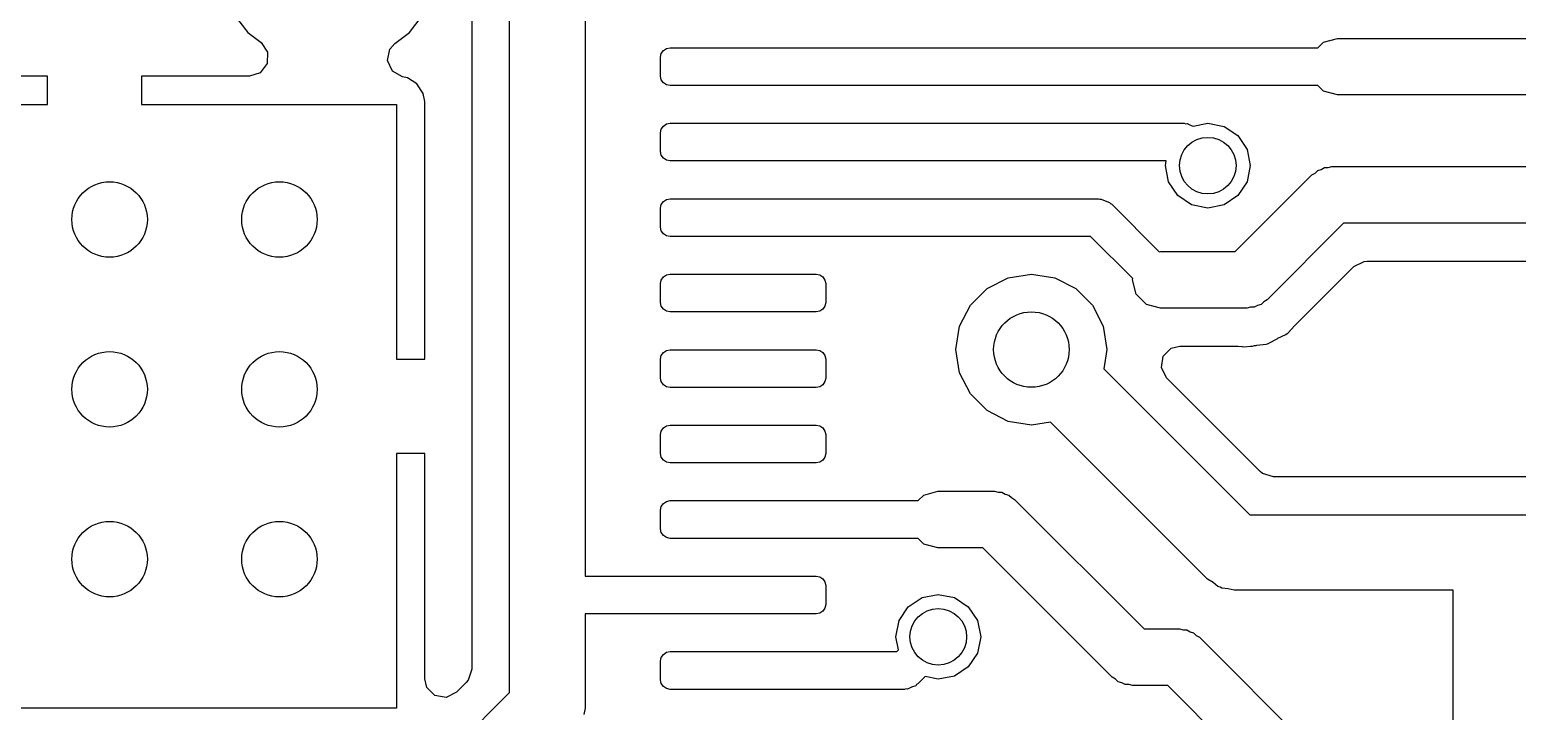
# Model space of a CAD drawing. Extents: x 0 to 2.79, y -2.39 to 0.
# Drawn here: x 1.7865 to 2.0968, y -1.8215 to -1.6793 of the extents above; entities that cross this region are included whole.
import ezdxf

# ---------------------------------------------------------------- set-up
doc = ezdxf.new("R2010")
doc.units = 0
doc.header["$MEASUREMENT"] = 0
doc.layers.add('BLACK', color=7, linetype='CONTINUOUS')

msp = doc.modelspace()

# ---------------------------------------------------------------- linework, layer by layer
at = {"layer": 'BLACK', "linetype": 'CONTINUOUS'}
for p, q in [((1.88661, -1.78543), (1.88661, -1.66339)), ((1.90236, -1.66665), (1.90236, -1.78543)), ((1.87872, -1.67221), (1.87872, -1.81272)), ((1.82818, -1.67492), (1.83197, -1.67986)), ((1.86569, -1.67986), (1.86948, -1.67492)), ((1.83197, -1.67986), (1.83197, -1.67986)), ((1.83197, -1.67986), (1.83197, -1.67986)), ((1.83197, -1.67986), (1.83197, -1.67986)), ((1.83197, -1.67986), (1.83474, -1.68199)), ((1.83474, -1.68199), (1.8361, -1.68397)), ((1.86266, -1.68219), (1.86569, -1.67986)), ((2.05522, -1.68307), (2.0564, -1.68189)), ((2.0564, -1.68189), (2.05935, -1.6811)), ((2.05935, -1.6811), (2.12056, -1.6811)), ((1.8361, -1.68397), (1.83604, -1.68638)), ((1.86115, -1.68575), (1.86162, -1.68338)), ((1.86162, -1.68338), (1.86264, -1.6822)), ((1.86264, -1.6822), (1.86266, -1.68219)), ((1.91811, -1.68504), (1.91826, -1.68429)), ((1.91811, -1.68898), (1.91811, -1.68504)), ((1.91826, -1.68429), (1.91869, -1.68365)), ((1.91869, -1.68365), (1.91933, -1.68322)), ((1.91933, -1.68322), (1.92008, -1.68307)), ((1.92008, -1.68307), (1.95059, -1.68307)), ((1.95059, -1.68307), (2.05522, -1.68307)), ((1.83457, -1.68829), (1.83237, -1.68898)), ((1.83604, -1.68638), (1.83457, -1.68829)), ((1.86216, -1.68794), (1.86115, -1.68575)), ((1.86426, -1.68911), (1.86216, -1.68794)), ((1.79016, -1.68898), (1.75945, -1.68898)), ((1.79016, -1.69488), (1.79016, -1.68898)), ((1.79016, -1.68898), (1.79016, -1.68898)), ((1.83237, -1.68898), (1.80984, -1.68898)), ((1.80984, -1.68898), (1.80984, -1.68898)), ((1.80984, -1.68898), (1.80984, -1.69488)), ((1.8653, -1.68932), (1.86426, -1.68911)), ((1.86725, -1.69062), (1.8653, -1.68932)), ((1.8653, -1.68932), (1.8653, -1.68932)), ((1.86855, -1.69258), (1.86725, -1.69062)), ((1.86725, -1.69062), (1.86725, -1.69062)), ((1.91826, -1.68973), (1.91811, -1.68898)), ((1.91869, -1.69037), (1.91826, -1.68973)), ((1.91933, -1.6908), (1.91869, -1.69037)), ((1.92008, -1.69094), (1.91933, -1.6908)), ((1.93533, -1.69094), (1.92008, -1.69094)), ((2.05522, -1.69094), (1.93533, -1.69094)), ((2.0564, -1.69212), (2.05522, -1.69094)), ((1.8689, -1.6943), (1.86855, -1.69258)), ((1.86855, -1.69258), (1.86855, -1.69258)), ((1.8689, -1.74803), (1.8689, -1.6943)), ((1.8689, -1.6943), (1.8689, -1.6943)), ((2.05935, -1.69291), (2.0564, -1.69212)), ((2.123, -1.69291), (2.05935, -1.69291)), ((1.73701, -1.69488), (1.79016, -1.69488)), ((1.80984, -1.69488), (1.86299, -1.69488)), ((1.86299, -1.69488), (1.86299, -1.74803)), ((1.91811, -1.70079), (1.91826, -1.70003)), ((1.91826, -1.70003), (1.91869, -1.6994)), ((1.91869, -1.6994), (1.91933, -1.69897)), ((1.91933, -1.69897), (1.92008, -1.69882)), ((1.92008, -1.69882), (1.95059, -1.69882)), ((1.95059, -1.69882), (2.02738, -1.69882)), ((2.02738, -1.69882), (2.02768, -1.69892)), ((2.02768, -1.69892), (2.028, -1.69887)), ((2.028, -1.69887), (2.02882, -1.69929)), ((2.02882, -1.69929), (2.02921, -1.69941)), ((2.02921, -1.69941), (2.03228, -1.6988)), ((2.03228, -1.6988), (2.03567, -1.69947)), ((2.03567, -1.69947), (2.03855, -1.70139)), ((1.91811, -1.70472), (1.91811, -1.70079)), ((2.03855, -1.70139), (2.04047, -1.70427)), ((1.91826, -1.70548), (1.91811, -1.70472)), ((1.91869, -1.70612), (1.91826, -1.70548)), ((1.91933, -1.70654), (1.91869, -1.70612)), ((1.92008, -1.70669), (1.91933, -1.70654)), ((1.93533, -1.70669), (1.92008, -1.70669)), ((2.02362, -1.70669), (1.93533, -1.70669)), ((2.02343, -1.70766), (2.02362, -1.70669)), ((2.04047, -1.70427), (2.04114, -1.70766)), ((2.0241, -1.71105), (2.02343, -1.70766)), ((2.03801, -1.72559), (2.054, -1.7096)), ((2.04114, -1.70766), (2.04047, -1.71105)), ((2.054, -1.7096), (2.05467, -1.70921)), ((2.05467, -1.70921), (2.05522, -1.70867)), ((2.05522, -1.70867), (2.05597, -1.70846)), ((2.05597, -1.70846), (2.05665, -1.70808)), ((2.05665, -1.70808), (2.05743, -1.70808)), ((2.05743, -1.70808), (2.05818, -1.70787)), ((2.05818, -1.70787), (2.13023, -1.70787)), ((2.02602, -1.71392), (2.0241, -1.71105)), ((2.04047, -1.71105), (2.03855, -1.71392)), ((1.91811, -1.71654), (1.91826, -1.71578)), ((1.91826, -1.71578), (1.91869, -1.71514)), ((1.91869, -1.71514), (1.91933, -1.71472)), ((1.91933, -1.71472), (1.92008, -1.71457)), ((1.92008, -1.71457), (1.95059, -1.71457)), ((1.95059, -1.71457), (2.00945, -1.71457)), ((2.00945, -1.71457), (2.00975, -1.71467)), ((2.00975, -1.71467), (2.01006, -1.71462)), ((2.01006, -1.71462), (2.01089, -1.71503)), ((2.01089, -1.71503), (2.01176, -1.71532)), ((2.01176, -1.71532), (2.01195, -1.71558)), ((2.01195, -1.71558), (2.01223, -1.71572)), ((2.01223, -1.71572), (2.02217, -1.72566)), ((2.02889, -1.71584), (2.02602, -1.71392)), ((2.03228, -1.71652), (2.02889, -1.71584)), ((2.03567, -1.71584), (2.03228, -1.71652)), ((2.03855, -1.71392), (2.03567, -1.71584)), ((1.91811, -1.72047), (1.91811, -1.71654)), ((1.91826, -1.72123), (1.91811, -1.72047)), ((1.91869, -1.72186), (1.91826, -1.72123)), ((1.91933, -1.72229), (1.91869, -1.72186)), ((1.92008, -1.72244), (1.91933, -1.72229)), ((1.93533, -1.72244), (1.92008, -1.72244)), ((2.00782, -1.72244), (1.93533, -1.72244)), ((2.01661, -1.73123), (2.00782, -1.72244)), ((2.06062, -1.71969), (2.04464, -1.73567)), ((2.13268, -1.71969), (2.06062, -1.71969)), ((2.02217, -1.72566), (2.02244, -1.72559)), ((2.02244, -1.72559), (2.03801, -1.72559)), ((2.06275, -1.72872), (2.0649, -1.72763)), ((2.0649, -1.72763), (2.06551, -1.72758)), ((2.06551, -1.72758), (2.13084, -1.72758)), ((1.91811, -1.73228), (1.91826, -1.73153)), ((1.91826, -1.73153), (1.91869, -1.73089)), ((1.91869, -1.73089), (1.91933, -1.73046)), ((1.91933, -1.73046), (1.92008, -1.73031)), ((1.92008, -1.73031), (1.95059, -1.73031)), ((1.95059, -1.73031), (1.95134, -1.73046)), ((1.95134, -1.73046), (1.95198, -1.73089)), ((1.95198, -1.73089), (1.95241, -1.73153)), ((1.95241, -1.73153), (1.95256, -1.73228)), ((1.98622, -1.7333), (1.99061, -1.73107)), ((1.99061, -1.73107), (1.99548, -1.7303)), ((1.99548, -1.7303), (2.00034, -1.73107)), ((2.00034, -1.73107), (2.00473, -1.7333)), ((2.01654, -1.7315), (2.01661, -1.73123)), ((2.01733, -1.73445), (2.01654, -1.7315)), ((2.05045, -1.74102), (2.06275, -1.72872)), ((1.91811, -1.73622), (1.91811, -1.73228)), ((1.95256, -1.73228), (1.95256, -1.73622)), ((1.98274, -1.73679), (1.98622, -1.7333)), ((2.00473, -1.7333), (2.00822, -1.73679)), ((2.01949, -1.73661), (2.01733, -1.73445)), ((1.91826, -1.73697), (1.91811, -1.73622)), ((1.91869, -1.73761), (1.91826, -1.73697)), ((1.91933, -1.73804), (1.91869, -1.73761)), ((1.95198, -1.73761), (1.95134, -1.73804)), ((1.95241, -1.73697), (1.95198, -1.73761)), ((1.95256, -1.73622), (1.95241, -1.73697)), ((1.9805, -1.74118), (1.98274, -1.73679)), ((2.00822, -1.73679), (2.01045, -1.74118)), ((2.02244, -1.7374), (2.01949, -1.73661)), ((2.04046, -1.7374), (2.02244, -1.7374)), ((2.04121, -1.7372), (2.04046, -1.7374)), ((2.04199, -1.7372), (2.04121, -1.7372)), ((2.04266, -1.73681), (2.04199, -1.7372)), ((2.04341, -1.73661), (2.04266, -1.73681)), ((2.04396, -1.73606), (2.04341, -1.73661)), ((2.04464, -1.73567), (2.04396, -1.73606)), ((1.92008, -1.73819), (1.91933, -1.73804)), ((1.95059, -1.73819), (1.92008, -1.73819)), ((1.95134, -1.73804), (1.95059, -1.73819)), ((2.04905, -1.74254), (2.05039, -1.74108)), ((2.05039, -1.74108), (2.05045, -1.74102)), ((1.97973, -1.74604), (1.9805, -1.74118)), ((2.01045, -1.74118), (2.01122, -1.74604)), ((2.045, -1.74473), (2.04674, -1.74379)), ((2.04674, -1.74379), (2.04681, -1.74375)), ((2.04681, -1.74375), (2.04693, -1.74369)), ((2.04693, -1.74369), (2.04859, -1.74288)), ((2.04859, -1.74288), (2.04882, -1.74271)), ((2.04859, -1.74288), (2.04859, -1.74288)), ((2.04882, -1.74271), (2.04905, -1.74254)), ((2.04905, -1.74254), (2.04905, -1.74254)), ((2.04905, -1.74254), (2.04905, -1.74254)), ((1.91811, -1.74803), (1.91826, -1.74728)), ((1.91826, -1.74728), (1.91869, -1.74664)), ((1.91869, -1.74664), (1.91933, -1.74621)), ((1.91933, -1.74621), (1.92008, -1.74606)), ((1.92008, -1.74606), (1.95059, -1.74606)), ((1.95059, -1.74606), (1.95134, -1.74621)), ((1.95134, -1.74621), (1.95198, -1.74664)), ((1.95198, -1.74664), (1.95241, -1.74728)), ((1.95241, -1.74728), (1.95256, -1.74803)), ((1.9805, -1.75091), (1.97973, -1.74604)), ((2.01122, -1.74604), (2.01059, -1.75003)), ((2.02296, -1.74742), (2.02467, -1.74572)), ((2.02467, -1.74572), (2.02644, -1.7453)), ((2.02644, -1.7453), (2.03862, -1.7453)), ((2.03862, -1.7453), (2.03942, -1.74538)), ((2.03942, -1.74538), (2.03951, -1.7454)), ((2.03951, -1.7454), (2.03988, -1.74547)), ((2.03988, -1.74547), (2.0412, -1.74531)), ((2.0412, -1.74531), (2.04144, -1.7453)), ((2.04144, -1.7453), (2.0416, -1.7453)), ((2.0416, -1.7453), (2.04206, -1.74522)), ((2.04206, -1.74522), (2.04241, -1.74516)), ((2.04241, -1.74516), (2.04249, -1.74515)), ((2.04249, -1.74515), (2.04445, -1.7449)), ((2.04445, -1.7449), (2.04473, -1.74482)), ((2.04445, -1.7449), (2.04445, -1.7449)), ((2.04473, -1.74482), (2.045, -1.74473)), ((2.045, -1.74473), (2.045, -1.74473)), ((1.86299, -1.74803), (1.8689, -1.74803)), ((1.8689, -1.74803), (1.8689, -1.74803)), ((1.91811, -1.75197), (1.91811, -1.74803)), ((1.95256, -1.74803), (1.95256, -1.75197)), ((2.01059, -1.75003), (2.04108, -1.78051)), ((2.02259, -1.7498), (2.02296, -1.74742)), ((2.02368, -1.75195), (2.02259, -1.7498)), ((1.91826, -1.75272), (1.91811, -1.75197)), ((1.91869, -1.75336), (1.91826, -1.75272)), ((1.91933, -1.75379), (1.91869, -1.75336)), ((1.95198, -1.75336), (1.95134, -1.75379)), ((1.95241, -1.75272), (1.95198, -1.75336)), ((1.95256, -1.75197), (1.95241, -1.75272)), ((1.98274, -1.7553), (1.9805, -1.75091)), ((2.04321, -1.77148), (2.02368, -1.75195)), ((1.92008, -1.75394), (1.91933, -1.75379)), ((1.95059, -1.75394), (1.92008, -1.75394)), ((1.95134, -1.75379), (1.95059, -1.75394)), ((1.98622, -1.75878), (1.98274, -1.7553)), ((1.99061, -1.76102), (1.98622, -1.75878)), ((1.91826, -1.76303), (1.91869, -1.76239)), ((1.91869, -1.76239), (1.91933, -1.76196)), ((1.91933, -1.76196), (1.92008, -1.76181)), ((1.92008, -1.76181), (1.95059, -1.76181)), ((1.95059, -1.76181), (1.95134, -1.76196)), ((1.95134, -1.76196), (1.95198, -1.76239)), ((1.95198, -1.76239), (1.95241, -1.76303)), ((1.99548, -1.76179), (1.99061, -1.76102)), ((1.99946, -1.76116), (1.99548, -1.76179)), ((2.03225, -1.79395), (1.99946, -1.76116)), ((1.91811, -1.76378), (1.91826, -1.76303)), ((1.91811, -1.76772), (1.91811, -1.76378)), ((1.95241, -1.76303), (1.95256, -1.76378)), ((1.95256, -1.76378), (1.95256, -1.76772)), ((1.8689, -1.76772), (1.86299, -1.76772)), ((1.86299, -1.76772), (1.86299, -1.82087)), ((1.8689, -1.81475), (1.8689, -1.76772)), ((1.8689, -1.76772), (1.8689, -1.76772)), ((1.91826, -1.76847), (1.91811, -1.76772)), ((1.91869, -1.76911), (1.91826, -1.76847)), ((1.95241, -1.76847), (1.95198, -1.76911)), ((1.95256, -1.76772), (1.95241, -1.76847)), ((1.91933, -1.76954), (1.91869, -1.76911)), ((1.92008, -1.76969), (1.91933, -1.76954)), ((1.95059, -1.76969), (1.92008, -1.76969)), ((1.95134, -1.76954), (1.95059, -1.76969)), ((1.95198, -1.76911), (1.95134, -1.76954)), ((2.04367, -1.77187), (2.04321, -1.77148)), ((2.04596, -1.77262), (2.04367, -1.77187)), ((2.2279, -1.77262), (2.04596, -1.77262)), ((1.91826, -1.77877), (1.91869, -1.77814)), ((1.91869, -1.77814), (1.91933, -1.77771)), ((1.91933, -1.77771), (1.92008, -1.77756)), ((1.92008, -1.77756), (1.95059, -1.77756)), ((1.95059, -1.77756), (1.97185, -1.77756)), ((1.97185, -1.77756), (1.97303, -1.77638)), ((1.97303, -1.77638), (1.97598, -1.77559)), ((1.97598, -1.77559), (1.9878, -1.77559)), ((1.9878, -1.77559), (1.98855, -1.77579)), ((1.98855, -1.77579), (1.98932, -1.77579)), ((1.98932, -1.77579), (1.99, -1.77618)), ((1.99, -1.77618), (1.99075, -1.77638)), ((1.99075, -1.77638), (1.9913, -1.77693)), ((1.9913, -1.77693), (1.99197, -1.77732)), ((1.99197, -1.77732), (2.01898, -1.80433)), ((1.91811, -1.77953), (1.91826, -1.77877)), ((1.91811, -1.78346), (1.91811, -1.77953)), ((2.04108, -1.78051), (2.2303, -1.78051)), ((1.91826, -1.78422), (1.91811, -1.78346)), ((1.91869, -1.78486), (1.91826, -1.78422)), ((1.88661, -1.79724), (1.88661, -1.78543)), ((1.90236, -1.78543), (1.90236, -1.79331)), ((1.91933, -1.78528), (1.91869, -1.78486)), ((1.92008, -1.78543), (1.91933, -1.78528)), ((1.93533, -1.78543), (1.92008, -1.78543)), ((1.97185, -1.78543), (1.93533, -1.78543)), ((1.97303, -1.78661), (1.97185, -1.78543)), ((1.97598, -1.7874), (1.97303, -1.78661)), ((1.98535, -1.7874), (1.97598, -1.7874)), ((2.01236, -1.81441), (1.98535, -1.7874)), ((1.90236, -1.79331), (1.93533, -1.79331)), ((1.93533, -1.79331), (1.95059, -1.79331)), ((1.95059, -1.79331), (1.95134, -1.79346)), ((1.95134, -1.79346), (1.95198, -1.79388)), ((1.95198, -1.79388), (1.95241, -1.79452)), ((1.95241, -1.79452), (1.95256, -1.79528)), ((1.95256, -1.79528), (1.95256, -1.79921)), ((2.03337, -1.79466), (2.03225, -1.79395)), ((2.0344, -1.79548), (2.03337, -1.79466)), ((2.03484, -1.79558), (2.0344, -1.79548)), ((2.03522, -1.79582), (2.03484, -1.79558)), ((2.03653, -1.79597), (2.03522, -1.79582)), ((2.03782, -1.79626), (2.03653, -1.79597)), ((2.08346, -1.79626), (2.03782, -1.79626)), ((2.08346, -1.83602), (2.08346, -1.79626)), ((1.88661, -1.8176), (1.88661, -1.79724)), ((1.95241, -1.79997), (1.95198, -1.8006)), ((1.95256, -1.79921), (1.95241, -1.79997)), ((1.96786, -1.80258), (1.96978, -1.7997)), ((1.96978, -1.7997), (1.97266, -1.79778)), ((1.97266, -1.79778), (1.97605, -1.79711)), ((1.97605, -1.79711), (1.97944, -1.79778)), ((1.97944, -1.79778), (1.98231, -1.7997)), ((1.98231, -1.7997), (1.98423, -1.80258)), ((1.92008, -1.80118), (1.90236, -1.80118)), ((1.90236, -1.80118), (1.90236, -1.82087)), ((1.95059, -1.80118), (1.92008, -1.80118)), ((1.95134, -1.80103), (1.95059, -1.80118)), ((1.95198, -1.8006), (1.95134, -1.80103)), ((1.96719, -1.80597), (1.96786, -1.80258)), ((1.98423, -1.80258), (1.98491, -1.80597)), ((1.96774, -1.80871), (1.96719, -1.80597)), ((1.98491, -1.80597), (1.98423, -1.80936)), ((2.01898, -1.80433), (2.02638, -1.80433)), ((2.02638, -1.80433), (2.02713, -1.80453)), ((2.02713, -1.80453), (2.02791, -1.80453)), ((2.02791, -1.80453), (2.02858, -1.80492)), ((2.02858, -1.80492), (2.02933, -1.80512)), ((2.02933, -1.80512), (2.02988, -1.80567)), ((2.02988, -1.80567), (2.03055, -1.80606)), ((2.03055, -1.80606), (2.05929, -1.8348)), ((1.91869, -1.80963), (1.91933, -1.8092)), ((1.91933, -1.8092), (1.92008, -1.80906)), ((1.92008, -1.80906), (1.95059, -1.80906)), ((1.95059, -1.80906), (1.96739, -1.80906)), ((1.96739, -1.80906), (1.96774, -1.80871)), ((1.98423, -1.80936), (1.98231, -1.81223)), ((1.91811, -1.81102), (1.91826, -1.81027)), ((1.91811, -1.81496), (1.91811, -1.81102)), ((1.91826, -1.81027), (1.91869, -1.80963)), ((1.98231, -1.81223), (1.97944, -1.81415)), ((1.86932, -1.81652), (1.8689, -1.81475)), ((1.87758, -1.81548), (1.87555, -1.8175)), ((1.87798, -1.81501), (1.87758, -1.81548)), ((1.87872, -1.81272), (1.87798, -1.81501)), ((1.91826, -1.81571), (1.91811, -1.81496)), ((1.9733, -1.81428), (1.97181, -1.81578)), ((1.97605, -1.81483), (1.9733, -1.81428)), ((1.97944, -1.81415), (1.97605, -1.81483)), ((2.01303, -1.8148), (2.01236, -1.81441)), ((2.01358, -1.81535), (2.01303, -1.8148)), ((2.01433, -1.81555), (2.01358, -1.81535)), ((2.01501, -1.81594), (2.01433, -1.81555)), ((1.85973, -1.84449), (1.88661, -1.8176)), ((1.87103, -1.81822), (1.86932, -1.81652)), ((1.8734, -1.8186), (1.87103, -1.81822)), ((1.87555, -1.8175), (1.8734, -1.8186)), ((1.91869, -1.81635), (1.91826, -1.81571)), ((1.91933, -1.81678), (1.91869, -1.81635)), ((1.92008, -1.81693), (1.91933, -1.81678)), ((1.93533, -1.81693), (1.92008, -1.81693)), ((1.96902, -1.81693), (1.93533, -1.81693)), ((1.96933, -1.81683), (1.96902, -1.81693)), ((1.96964, -1.81688), (1.96933, -1.81683)), ((1.97046, -1.81646), (1.96964, -1.81688)), ((1.97134, -1.81618), (1.97046, -1.81646)), ((1.97152, -1.81592), (1.97134, -1.81618)), ((1.97181, -1.81578), (1.97152, -1.81592)), ((2.01578, -1.81594), (2.01501, -1.81594)), ((2.01654, -1.81614), (2.01578, -1.81594)), ((2.02393, -1.81614), (2.01654, -1.81614)), ((2.04921, -1.84142), (2.02393, -1.81614)), ((1.86299, -1.82087), (1.73701, -1.82087)), ((1.90236, -1.82087), (1.90207, -1.82215))]:
    msp.add_line(p, q, dxfattribs=at)
at = {"layer": 'BLACK'}
for centre, radius in [((2.03228, -1.70766), 0.005906), ((1.80315, -1.7189), 0.007874), ((1.83858, -1.7189), 0.007874), ((1.99548, -1.74604), 0.007874), ((1.80315, -1.75433), 0.007874), ((1.83858, -1.75433), 0.007874), ((1.80315, -1.78976), 0.007874), ((1.83858, -1.78976), 0.007874), ((1.97605, -1.80597), 0.005906)]:
    msp.add_circle(centre, radius, dxfattribs=at)

doc.saveas('drawing.dxf')
